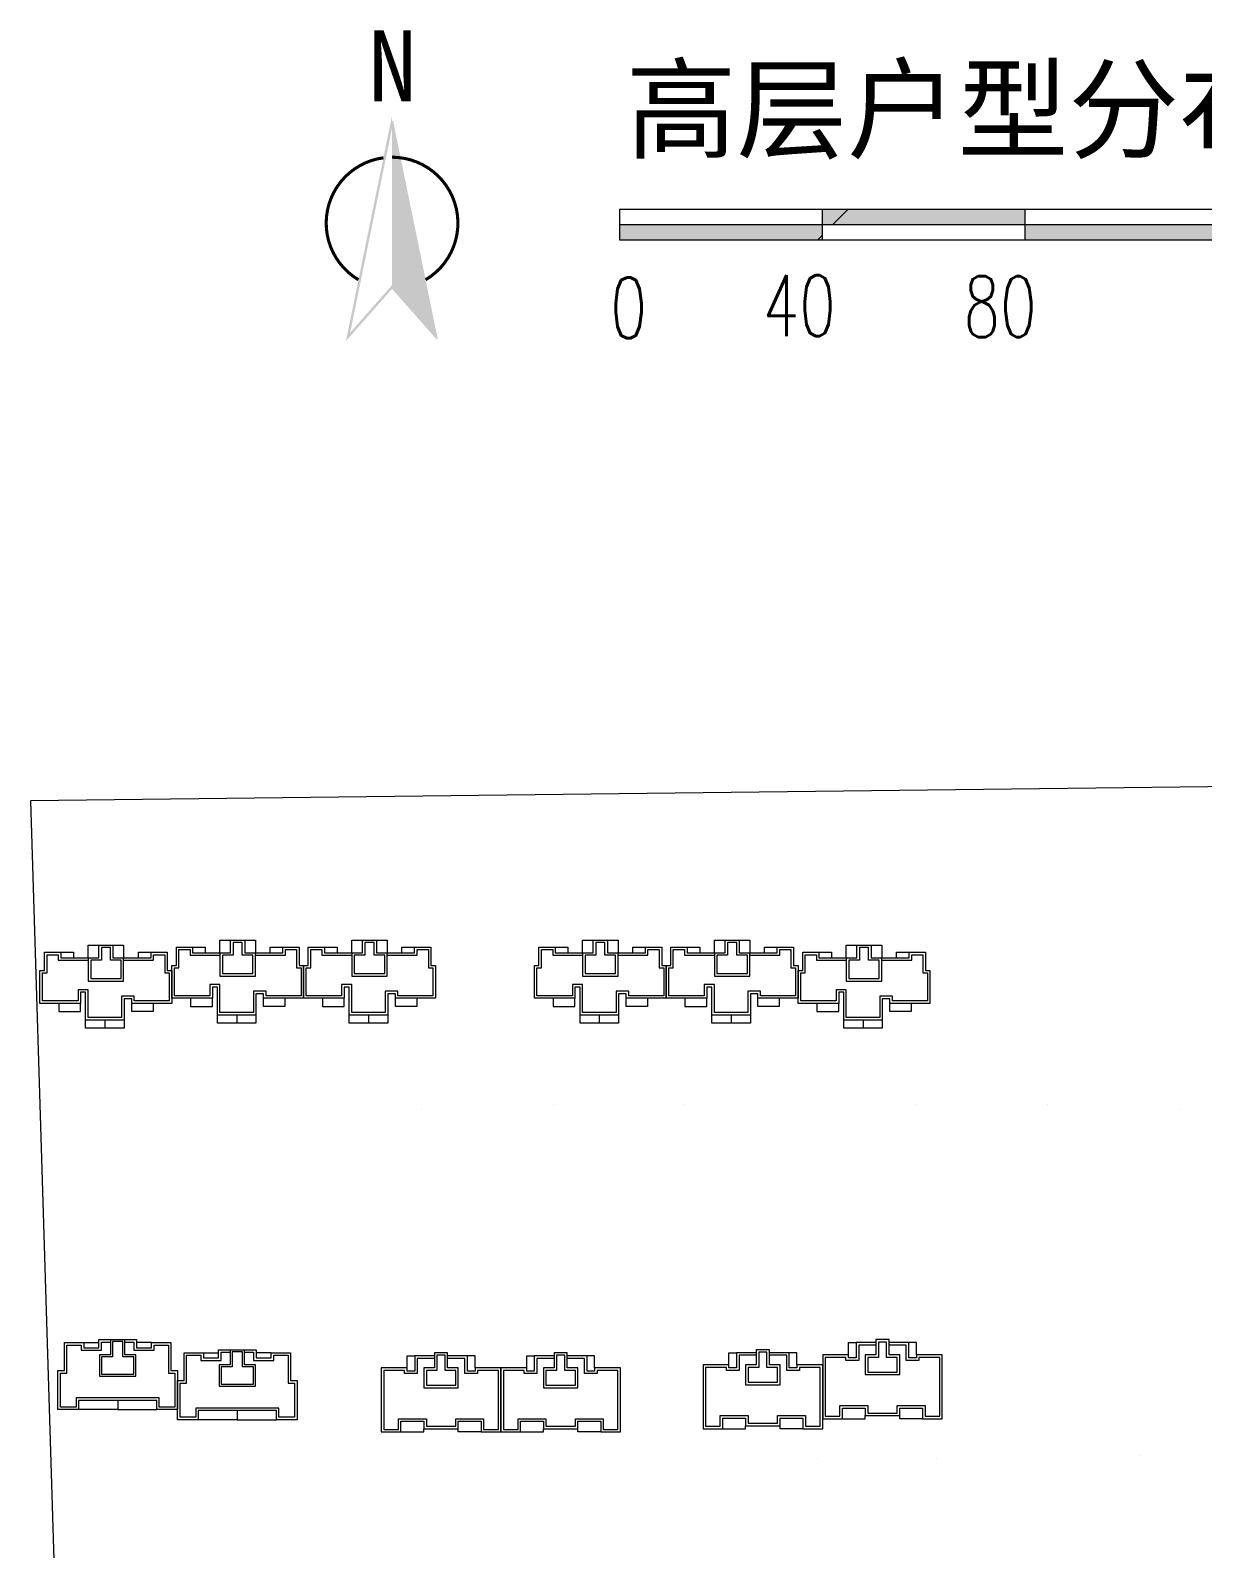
# Model space of a CAD drawing. Extents: x 208319 to 271319, y 1003 to 45500.
# Drawn here: x 211628 to 214403, y 11523 to 15116 of the extents above; entities that cross this region are included whole.
import ezdxf
from ezdxf.enums import TextEntityAlignment as Align

# ---------------------------------------------------------------- set-up
doc = ezdxf.new("R2010")
doc.units = 0
doc.header["$LTSCALE"] = 1000
doc.header["$MEASUREMENT"] = 0
for name, color, linetype, lineweight in [('140', 2, 'Continuous', 5), ('7-环境', 159, 'Continuous', 5), ('DingDianTu', 5, 'Continuous', 0), ('图框', 7, 'Continuous', 5)]:
    doc.layers.add(name, color=color, linetype=linetype, lineweight=lineweight)
doc.layers.add('PUB_TEXT', color=255, linetype='Continuous')
doc.styles.add('DIM_FONT', font='SIMPLEX.shx', dxfattribs={"width": 0.8})
doc.styles.add('GHHXMJ_DIM', font='SimSun.ttf')

# ---------------------------------------------------------------- blocks, each defined once
blk = doc.blocks.new('dafasfd')
at = {"layer": 'DingDianTu', "color": 7, "const_width": 100}
blk.add_lwpolyline([(36368038, 16363912), (36368954, 16361479), (36372042, 16362641), (36374261, 16356745), (36369114, 16354807), (36369537, 16353684), (36361113, 16350514), (36359352, 16355194), (36360288, 16355546), (36359830, 16356763), (36358894, 16356410), (36357556, 16359967)], close=True, dxfattribs=at)
for points in [[(36363546, 16362221), (36362876, 16363999), (36359039, 16362555), (36359708, 16360777)], [(36371734, 16355794), (36372686, 16353267), (36369878, 16352210), (36369350, 16353614)]]:
    blk.add_lwpolyline(points, dxfattribs=at)
at = {"layer": 'DingDianTu', "color": 7}
for points in [[(36369878, 16352210), (36361642, 16349110), (36361113, 16350514)], [(36368038, 16363912), (36371127, 16365074), (36372042, 16362641)]]:
    blk.add_lwpolyline(points, dxfattribs=at)
blk = doc.blocks.new('*E42')
at = {"layer": 'DingDianTu', "color": 7, "xscale": 0.001000002024510444, "yscale": 0.001000000163912773, "zscale": 0.001, "rotation": 339.3761177849276}
blk.add_blockref('dafasfd', (22613, -20413), dxfattribs=at)
blk = doc.blocks.new('*E41')
at = {"layer": 'DingDianTu', "color": 7, "xscale": 0.001000002024510444, "yscale": 0.001000000163912773, "zscale": 0.001, "rotation": 339.3761177849276}
blk.add_blockref('dafasfd', (22613, -20413), dxfattribs=at)
blk = doc.blocks.new('*E40')
at = {"layer": 'DingDianTu', "color": 7, "xscale": 0.001000002024510444, "yscale": 0.001000000163912773, "zscale": 0.001, "rotation": 339.3761177849276}
blk.add_blockref('dafasfd', (22613, -20413), dxfattribs=at)
blk = doc.blocks.new('*E39')
at = {"layer": 'DingDianTu', "color": 7, "xscale": 0.001000002024510444, "yscale": 0.001000000163912773, "zscale": 0.001, "rotation": 339.3761177849276}
blk.add_blockref('dafasfd', (22613, -20413), dxfattribs=at)
blk = doc.blocks.new('*E38')
at = {"layer": 'DingDianTu', "color": 7, "xscale": 0.001000002024510444, "yscale": 0.001000000163912773, "zscale": 0.001, "rotation": 339.3761177849276}
blk.add_blockref('dafasfd', (22613, -20413), dxfattribs=at)
blk = doc.blocks.new('*E37')
at = {"layer": 'DingDianTu', "color": 7, "xscale": 0.001000002024510444, "yscale": 0.001000000163912773, "zscale": 0.001, "rotation": 339.3761177849276}
blk.add_blockref('dafasfd', (22613, -20413), dxfattribs=at)
blk = doc.blocks.new('*E36')
at = {"layer": 'DingDianTu', "color": 7, "xscale": 0.001000002024510444, "yscale": 0.001000000163912773, "zscale": 0.001, "rotation": 339.3761177849276}
blk.add_blockref('dafasfd', (22613, -20413), dxfattribs=at)
blk = doc.blocks.new('*E35')
at = {"layer": 'DingDianTu', "color": 7, "xscale": 0.001000002024510444, "yscale": 0.001000000163912773, "zscale": 0.001, "rotation": 339.3761177849276}
blk.add_blockref('dafasfd', (22613, -20413), dxfattribs=at)
blk = doc.blocks.new('*E34')
at = {"layer": 'DingDianTu', "color": 7, "xscale": 0.001000002024510444, "yscale": 0.001000000163912773, "zscale": 0.001, "rotation": 339.3761177849276}
blk.add_blockref('dafasfd', (22613, -20413), dxfattribs=at)

msp = doc.modelspace()

# ---------------------------------------------------------------- hatches: boundary and pattern name
at = {"layer": '7-环境', "linetype": 'ByBlock'}
h = msp.add_hatch(dxfattribs=at)
h.set_pattern_fill('ANSI31', color=256, scale=1200, style=0)
h.set_pattern_definition([(45, (-32590.6, 99909), (-1347.038, 1347.038), [])])
h.paths.add_polyline_path([(213022.5, 14656.4), (213022.5, 14620.4), (213502.5, 14620.4), (213502.5, 14656.4)])
h.paths.add_polyline_path([(213982.5, 14656.4), (213982.5, 14692.4), (213502.5, 14692.4), (213502.5, 14656.4)])
h.paths.add_polyline_path([(213982.5, 14656.4), (213982.5, 14620.4), (215422.5, 14620.4), (215422.5, 14656.4)])
at = {"layer": '图框'}
for points in [[(212484.5, 14884.8), (212484.5, 14914), (212375.2, 14380.3), (212484.5, 14504.1), (212484.5, 14513), (212385.4, 14400.6)], [(212487.1, 14901.2, 0.00244), (212484.5, 14901.2), (212484.5, 14503.9), (212590, 14384.6, 0.002695), (212592.6, 14385.7)]]:
    msp.add_hatch(color=256, dxfattribs=at).paths.add_polyline_path(points)
h = msp.add_hatch(color=256, dxfattribs=at)
h.paths.add_polyline_path([(213502.5, 14620.4), (213502.5, 14656.4), (213022.5, 14656.4), (213022.5, 14620.4)])
h.paths.add_polyline_path([(213982.5, 14656.4), (213982.5, 14692.4), (213502.5, 14692.4), (213502.5, 14656.4)])
h.paths.add_polyline_path([(215422.5, 14620.4), (215422.5, 14656.4), (213982.5, 14656.4), (213982.5, 14620.4)])

# ---------------------------------------------------------------- linework, layer by layer
at = {"layer": '140', "color": 7}
for p, q in [((216181.5, 13347.3), (211628.4, 13292.4)), ((211628.4, 13292.4), (211794.2, 7925.7)), ((211765.2, 12921.2), (211765.2, 12951.2)), ((211765.2, 12951.2), (211790.4, 12951.2)), ((211790.4, 12921.2), (211790.4, 12951.2)), ((211790.4, 12951.2), (211824, 12951.2)), ((211818, 12945.2), (211796.4, 12945.2)), ((211796.4, 12945.2), (211796.4, 12915.2)), ((211818, 12915.2), (211818, 12945.2)), ((211824, 12951.2), (211824, 12921.2)), ((211824, 12951.2), (211849.2, 12951.2)), ((211849.2, 12951.2), (211849.2, 12921.2)), ((211974, 12946.4), (212012.4, 12946.4)), ((211974, 12903.2), (211974, 12946.4)), ((211980, 12897.2), (211980, 12940.4)), ((211980, 12940.4), (212006.4, 12940.4)), ((212006.4, 12940.4), (212006.4, 12927.2)), ((212012.4, 12946.4), (212012.4, 12933.2)), ((212012.4, 12946.4), (212042.4, 12946.4)), ((212042.4, 12946.4), (212042.4, 12933.2)), ((212077.2, 12933.2), (212077.2, 12963.2)), ((212077.2, 12963.2), (212102.4, 12963.2)), ((212102.4, 12933.2), (212102.4, 12963.2)), ((212102.4, 12963.2), (212136, 12963.2)), ((212130, 12957.2), (212108.4, 12957.2)), ((212108.4, 12957.2), (212108.4, 12927.2)), ((212130, 12927.2), (212130, 12957.2)), ((212136, 12963.2), (212136, 12933.2)), ((212136, 12963.2), (212161.2, 12963.2)), ((212161.2, 12963.2), (212161.2, 12933.2)), ((212196, 12933.2), (212196, 12946.4)), ((212196, 12946.4), (212226, 12946.4)), ((212226, 12933.2), (212226, 12946.4)), ((212226, 12946.4), (212264.4, 12946.4)), ((212232, 12927.2), (212232, 12940.4)), ((212232, 12940.4), (212258.4, 12940.4)), ((212258.4, 12940.4), (212258.4, 12897.2)), ((212264.4, 12946.4), (212264.4, 12903.2)), ((212286, 12946.4), (212324.4, 12946.4)), ((212286, 12903.2), (212286, 12946.4)), ((212292, 12897.2), (212292, 12940.4)), ((212292, 12940.4), (212318.4, 12940.4)), ((212318.4, 12940.4), (212318.4, 12927.2)), ((212324.4, 12946.4), (212324.4, 12933.2)), ((212324.4, 12946.4), (212354.4, 12946.4)), ((212354.4, 12946.4), (212354.4, 12933.2)), ((212389.2, 12933.2), (212389.2, 12963.2)), ((212389.2, 12963.2), (212414.4, 12963.2)), ((212414.4, 12933.2), (212414.4, 12963.2)), ((212414.4, 12963.2), (212448, 12963.2)), ((212442, 12957.2), (212420.4, 12957.2)), ((212420.4, 12957.2), (212420.4, 12927.2)), ((212442, 12927.2), (212442, 12957.2)), ((212448, 12963.2), (212448, 12933.2)), ((212448, 12963.2), (212473.2, 12963.2)), ((212473.2, 12963.2), (212473.2, 12933.2)), ((212508, 12933.2), (212508, 12946.4)), ((212508, 12946.4), (212538, 12946.4)), ((212538, 12933.2), (212538, 12946.4)), ((212538, 12946.4), (212576.4, 12946.4)), ((212544, 12927.2), (212544, 12940.4)), ((212544, 12940.4), (212570.4, 12940.4)), ((212570.4, 12940.4), (212570.4, 12897.2)), ((212576.4, 12946.4), (212576.4, 12903.2)), ((212832.3, 12946.4), (212870.7, 12946.4)), ((212832.3, 12903.2), (212832.3, 12946.4)), ((212838.3, 12897.2), (212838.3, 12940.4)), ((212838.3, 12940.4), (212864.7, 12940.4)), ((212864.7, 12940.4), (212864.7, 12927.2)), ((212870.7, 12946.4), (212870.7, 12933.2)), ((212870.7, 12946.4), (212900.7, 12946.4)), ((212900.7, 12946.4), (212900.7, 12933.2)), ((212935.5, 12933.2), (212935.5, 12963.2)), ((212935.5, 12963.2), (212960.7, 12963.2)), ((212960.7, 12933.2), (212960.7, 12963.2)), ((212960.7, 12963.2), (212994.3, 12963.2)), ((212988.3, 12957.2), (212966.7, 12957.2)), ((212966.7, 12957.2), (212966.7, 12927.2)), ((212988.3, 12927.2), (212988.3, 12957.2)), ((212994.3, 12963.2), (212994.3, 12933.2)), ((212994.3, 12963.2), (213019.5, 12963.2)), ((213019.5, 12963.2), (213019.5, 12933.2)), ((213054.3, 12933.2), (213054.3, 12946.4)), ((213054.3, 12946.4), (213084.3, 12946.4)), ((213084.3, 12933.2), (213084.3, 12946.4)), ((213084.3, 12946.4), (213122.7, 12946.4)), ((213090.3, 12927.2), (213090.3, 12940.4)), ((213090.3, 12940.4), (213116.7, 12940.4)), ((213116.7, 12940.4), (213116.7, 12897.2)), ((213122.7, 12946.4), (213122.7, 12903.2)), ((213144.3, 12946.4), (213182.7, 12946.4)), ((213144.3, 12903.2), (213144.3, 12946.4)), ((213150.3, 12897.2), (213150.3, 12940.4)), ((213150.3, 12940.4), (213176.7, 12940.4)), ((213176.7, 12940.4), (213176.7, 12927.2)), ((213182.7, 12946.4), (213182.7, 12933.2)), ((213182.7, 12946.4), (213212.7, 12946.4)), ((213212.7, 12946.4), (213212.7, 12933.2)), ((213247.5, 12933.2), (213247.5, 12963.2)), ((213247.5, 12963.2), (213272.7, 12963.2)), ((213272.7, 12933.2), (213272.7, 12963.2)), ((213272.7, 12963.2), (213306.3, 12963.2)), ((213300.3, 12957.2), (213278.7, 12957.2)), ((213278.7, 12957.2), (213278.7, 12927.2)), ((213300.3, 12927.2), (213300.3, 12957.2)), ((213306.3, 12963.2), (213306.3, 12933.2)), ((213306.3, 12963.2), (213331.5, 12963.2)), ((213331.5, 12963.2), (213331.5, 12933.2)), ((213366.3, 12933.2), (213366.3, 12946.4)), ((213366.3, 12946.4), (213396.3, 12946.4)), ((213396.3, 12933.2), (213396.3, 12946.4)), ((213396.3, 12946.4), (213434.7, 12946.4)), ((213402.3, 12927.2), (213402.3, 12940.4)), ((213402.3, 12940.4), (213428.7, 12940.4)), ((213428.7, 12940.4), (213428.7, 12897.2)), ((213434.7, 12946.4), (213434.7, 12903.2)), ((213559.8, 12921.2), (213559.8, 12951.2)), ((213559.8, 12951.2), (213585, 12951.2)), ((213585, 12921.2), (213585, 12951.2)), ((213585, 12951.2), (213618.6, 12951.2)), ((213612.6, 12945.2), (213591, 12945.2)), ((213591, 12945.2), (213591, 12915.2)), ((213612.6, 12915.2), (213612.6, 12945.2)), ((213618.6, 12951.2), (213618.6, 12921.2)), ((213618.6, 12951.2), (213643.8, 12951.2)), ((213643.8, 12951.2), (213643.8, 12921.2)), ((211662, 12934.4), (211700.4, 12934.4)), ((211662, 12891.2), (211662, 12934.4)), ((211668, 12885.2), (211668, 12928.4)), ((211668, 12928.4), (211694.4, 12928.4)), ((211694.4, 12928.4), (211694.4, 12915.2)), ((211694.4, 12915.2), (211765.2, 12915.2)), ((211700.4, 12934.4), (211700.4, 12921.2)), ((211700.4, 12934.4), (211730.4, 12934.4)), ((211700.4, 12921.2), (211790.4, 12921.2)), ((211730.4, 12934.4), (211730.4, 12921.2)), ((211765.2, 12921.2), (211765.2, 12866)), ((211771.2, 12915.2), (211771.2, 12872)), ((211796.4, 12915.2), (211771.2, 12915.2)), ((211843.2, 12915.2), (211818, 12915.2)), ((211824, 12921.2), (211914, 12921.2)), ((211843.2, 12872), (211843.2, 12915.2)), ((211849.2, 12866), (211849.2, 12921.2)), ((211849.2, 12915.2), (211920, 12915.2)), ((211884, 12921.2), (211884, 12934.4)), ((211884, 12934.4), (211914, 12934.4)), ((211914, 12921.2), (211914, 12934.4)), ((211914, 12934.4), (211952.4, 12934.4)), ((211920, 12915.2), (211920, 12928.4)), ((211920, 12928.4), (211946.4, 12928.4)), ((211946.4, 12928.4), (211946.4, 12885.2)), ((211952.4, 12934.4), (211952.4, 12891.2)), ((211963.2, 12825.2), (211963.2, 12903.2)), ((211963.2, 12903.2), (211974, 12903.2)), ((212006.4, 12927.2), (212077.2, 12927.2)), ((212012.4, 12933.2), (212102.4, 12933.2)), ((212077.2, 12933.2), (212077.2, 12878)), ((212083.2, 12927.2), (212083.2, 12884)), ((212108.4, 12927.2), (212083.2, 12927.2)), ((212155.2, 12927.2), (212130, 12927.2)), ((212136, 12933.2), (212226, 12933.2)), ((212155.2, 12884), (212155.2, 12927.2)), ((212161.2, 12878), (212161.2, 12933.2)), ((212161.2, 12927.2), (212232, 12927.2)), ((212264.4, 12903.2), (212275.2, 12903.2)), ((212275.2, 12825.2), (212275.2, 12903.2)), ((212275.2, 12903.2), (212286, 12903.2)), ((212275.2, 12903.2), (212275.2, 12825.2)), ((212318.4, 12927.2), (212389.2, 12927.2)), ((212324.4, 12933.2), (212414.4, 12933.2)), ((212389.2, 12933.2), (212389.2, 12878)), ((212395.2, 12927.2), (212395.2, 12884)), ((212420.4, 12927.2), (212395.2, 12927.2)), ((212467.2, 12927.2), (212442, 12927.2)), ((212448, 12933.2), (212538, 12933.2)), ((212467.2, 12884), (212467.2, 12927.2)), ((212473.2, 12878), (212473.2, 12933.2)), ((212473.2, 12927.2), (212544, 12927.2)), ((212576.4, 12903.2), (212587.2, 12903.2)), ((212587.2, 12903.2), (212587.2, 12825.2)), ((212821.5, 12825.2), (212821.5, 12903.2)), ((212821.5, 12903.2), (212832.3, 12903.2)), ((212864.7, 12927.2), (212935.5, 12927.2)), ((212870.7, 12933.2), (212960.7, 12933.2)), ((212935.5, 12933.2), (212935.5, 12878)), ((212941.5, 12927.2), (212941.5, 12884)), ((212966.7, 12927.2), (212941.5, 12927.2)), ((213013.5, 12927.2), (212988.3, 12927.2)), ((212994.3, 12933.2), (213084.3, 12933.2)), ((213013.5, 12884), (213013.5, 12927.2)), ((213019.5, 12878), (213019.5, 12933.2)), ((213019.5, 12927.2), (213090.3, 12927.2)), ((213122.7, 12903.2), (213133.5, 12903.2)), ((213133.5, 12825.2), (213133.5, 12903.2)), ((213133.5, 12903.2), (213144.3, 12903.2)), ((213133.5, 12903.2), (213133.5, 12825.2)), ((213176.7, 12927.2), (213247.5, 12927.2)), ((213182.7, 12933.2), (213272.7, 12933.2)), ((213247.5, 12933.2), (213247.5, 12878)), ((213253.5, 12927.2), (213253.5, 12884)), ((213278.7, 12927.2), (213253.5, 12927.2)), ((213325.5, 12927.2), (213300.3, 12927.2)), ((213306.3, 12933.2), (213396.3, 12933.2)), ((213325.5, 12884), (213325.5, 12927.2)), ((213331.5, 12878), (213331.5, 12933.2)), ((213331.5, 12927.2), (213402.3, 12927.2)), ((213434.7, 12903.2), (213445.5, 12903.2)), ((213445.5, 12903.2), (213445.5, 12825.2)), ((213456.6, 12934.4), (213495, 12934.4)), ((213456.6, 12891.2), (213456.6, 12934.4)), ((213462.6, 12885.2), (213462.6, 12928.4)), ((213462.6, 12928.4), (213489, 12928.4)), ((213489, 12928.4), (213489, 12915.2)), ((213489, 12915.2), (213559.8, 12915.2)), ((213495, 12934.4), (213495, 12921.2)), ((213495, 12934.4), (213525, 12934.4)), ((213495, 12921.2), (213585, 12921.2)), ((213525, 12934.4), (213525, 12921.2)), ((213559.8, 12921.2), (213559.8, 12866)), ((213565.8, 12915.2), (213565.8, 12872)), ((213591, 12915.2), (213565.8, 12915.2)), ((213637.8, 12915.2), (213612.6, 12915.2)), ((213618.6, 12921.2), (213708.6, 12921.2)), ((213637.8, 12872), (213637.8, 12915.2)), ((213643.8, 12866), (213643.8, 12921.2)), ((213643.8, 12915.2), (213714.6, 12915.2)), ((213678.6, 12921.2), (213678.6, 12934.4)), ((213678.6, 12934.4), (213708.6, 12934.4)), ((213708.6, 12921.2), (213708.6, 12934.4)), ((213708.6, 12934.4), (213747, 12934.4)), ((213714.6, 12915.2), (213714.6, 12928.4)), ((213714.6, 12928.4), (213741, 12928.4)), ((213741, 12928.4), (213741, 12885.2)), ((213747, 12934.4), (213747, 12891.2)), ((211651.2, 12813.2), (211651.2, 12891.2)), ((211651.2, 12891.2), (211662, 12891.2)), ((211657.2, 12819.2), (211657.2, 12885.2)), ((211657.2, 12885.2), (211668, 12885.2)), ((211765.2, 12866), (211849.2, 12866)), ((211771.2, 12872), (211843.2, 12872)), ((211946.4, 12885.2), (211957.2, 12885.2)), ((211952.4, 12891.2), (211963.2, 12891.2)), ((211957.2, 12885.2), (211957.2, 12819.2)), ((211963.2, 12891.2), (211963.2, 12813.2)), ((211969.2, 12831.2), (211969.2, 12897.2)), ((211969.2, 12897.2), (211980, 12897.2)), ((212077.2, 12878), (212161.2, 12878)), ((212083.2, 12884), (212155.2, 12884)), ((212258.4, 12897.2), (212269.2, 12897.2)), ((212269.2, 12897.2), (212269.2, 12831.2)), ((212281.2, 12831.2), (212281.2, 12897.2)), ((212281.2, 12897.2), (212292, 12897.2)), ((212389.2, 12878), (212473.2, 12878)), ((212395.2, 12884), (212467.2, 12884)), ((212570.4, 12897.2), (212581.2, 12897.2)), ((212581.2, 12897.2), (212581.2, 12831.2)), ((212827.5, 12831.2), (212827.5, 12897.2)), ((212827.5, 12897.2), (212838.3, 12897.2)), ((212935.5, 12878), (213019.5, 12878)), ((212941.5, 12884), (213013.5, 12884)), ((213116.7, 12897.2), (213127.5, 12897.2)), ((213127.5, 12897.2), (213127.5, 12831.2)), ((213139.5, 12831.2), (213139.5, 12897.2)), ((213139.5, 12897.2), (213150.3, 12897.2)), ((213247.5, 12878), (213331.5, 12878)), ((213253.5, 12884), (213325.5, 12884)), ((213428.7, 12897.2), (213439.5, 12897.2)), ((213439.5, 12897.2), (213439.5, 12831.2)), ((213445.8, 12813.2), (213445.8, 12891.2)), ((213445.8, 12891.2), (213456.6, 12891.2)), ((213451.8, 12819.2), (213451.8, 12885.2)), ((213451.8, 12885.2), (213462.6, 12885.2)), ((213559.8, 12866), (213643.8, 12866)), ((213565.8, 12872), (213637.8, 12872)), ((213741, 12885.2), (213751.8, 12885.2)), ((213747, 12891.2), (213757.8, 12891.2)), ((213751.8, 12885.2), (213751.8, 12819.2)), ((213757.8, 12891.2), (213757.8, 12813.2)), ((211765.2, 12845.6), (211741.2, 12845.6)), ((211741.2, 12845.6), (211741.2, 12819.2)), ((211759.2, 12839.6), (211747.2, 12839.6)), ((211747.2, 12839.6), (211747.2, 12813.2)), ((211759.2, 12773.6), (211759.2, 12839.6)), ((211765.2, 12779.6), (211765.2, 12845.6)), ((211874.4, 12830), (211844.4, 12830)), ((211844.4, 12830), (211844.4, 12779.6)), ((211874.4, 12819.2), (211874.4, 12830)), ((212053.2, 12831.2), (211969.2, 12831.2)), ((212077.2, 12857.6), (212053.2, 12857.6)), ((212053.2, 12857.6), (212053.2, 12831.2)), ((212071.2, 12851.6), (212059.2, 12851.6)), ((212059.2, 12851.6), (212059.2, 12825.2)), ((212071.2, 12785.6), (212071.2, 12851.6)), ((212077.2, 12791.6), (212077.2, 12857.6)), ((212186.4, 12842), (212156.4, 12842)), ((212156.4, 12842), (212156.4, 12791.6)), ((212180.4, 12836), (212162.4, 12836)), ((212162.4, 12836), (212162.4, 12785.6)), ((212180.4, 12825.2), (212180.4, 12836)), ((212186.4, 12831.2), (212186.4, 12842)), ((212269.2, 12831.2), (212186.4, 12831.2)), ((212365.2, 12831.2), (212281.2, 12831.2)), ((212389.2, 12857.6), (212365.2, 12857.6)), ((212365.2, 12857.6), (212365.2, 12831.2)), ((212383.2, 12851.6), (212371.2, 12851.6)), ((212371.2, 12851.6), (212371.2, 12825.2)), ((212383.2, 12785.6), (212383.2, 12851.6)), ((212389.2, 12791.6), (212389.2, 12857.6)), ((212498.4, 12842), (212468.4, 12842)), ((212468.4, 12842), (212468.4, 12791.6)), ((212492.4, 12836), (212474.4, 12836)), ((212474.4, 12836), (212474.4, 12785.6)), ((212492.4, 12825.2), (212492.4, 12836)), ((212498.4, 12831.2), (212498.4, 12842)), ((212581.2, 12831.2), (212498.4, 12831.2)), ((212911.5, 12831.2), (212827.5, 12831.2)), ((212935.5, 12857.6), (212911.5, 12857.6)), ((212911.5, 12857.6), (212911.5, 12831.2)), ((212929.5, 12851.6), (212917.5, 12851.6)), ((212917.5, 12851.6), (212917.5, 12825.2)), ((212929.5, 12785.6), (212929.5, 12851.6)), ((212935.5, 12791.6), (212935.5, 12857.6)), ((213044.7, 12842), (213014.7, 12842)), ((213014.7, 12842), (213014.7, 12791.6)), ((213038.7, 12836), (213020.7, 12836)), ((213020.7, 12836), (213020.7, 12785.6)), ((213038.7, 12825.2), (213038.7, 12836)), ((213044.7, 12831.2), (213044.7, 12842)), ((213127.5, 12831.2), (213044.7, 12831.2)), ((213223.5, 12831.2), (213139.5, 12831.2)), ((213247.5, 12857.6), (213223.5, 12857.6)), ((213223.5, 12857.6), (213223.5, 12831.2)), ((213241.5, 12851.6), (213229.5, 12851.6)), ((213229.5, 12851.6), (213229.5, 12825.2)), ((213241.5, 12785.6), (213241.5, 12851.6)), ((213247.5, 12791.6), (213247.5, 12857.6)), ((213356.7, 12842), (213326.7, 12842)), ((213326.7, 12842), (213326.7, 12791.6)), ((213350.7, 12836), (213332.7, 12836)), ((213332.7, 12836), (213332.7, 12785.6)), ((213350.7, 12825.2), (213350.7, 12836)), ((213356.7, 12831.2), (213356.7, 12842)), ((213439.5, 12831.2), (213356.7, 12831.2)), ((213559.8, 12845.6), (213535.8, 12845.6)), ((213535.8, 12845.6), (213535.8, 12819.2)), ((213553.8, 12839.6), (213541.8, 12839.6)), ((213541.8, 12839.6), (213541.8, 12813.2)), ((213553.8, 12773.6), (213553.8, 12839.6)), ((213559.8, 12779.6), (213559.8, 12845.6)), ((213669, 12830), (213639, 12830)), ((213639, 12830), (213639, 12779.6)), ((213669, 12819.2), (213669, 12830)), ((211747.2, 12813.2), (211651.2, 12813.2)), ((211741.2, 12819.2), (211657.2, 12819.2)), ((211695.6, 12813.2), (211695.6, 12794)), ((211695.6, 12794), (211747.2, 12794)), ((211747.2, 12794), (211747.2, 12813.2)), ((211868.4, 12824), (211850.4, 12824)), ((211850.4, 12824), (211850.4, 12773.6)), ((211868.4, 12813.2), (211868.4, 12824)), ((211963.2, 12813.2), (211868.4, 12813.2)), ((211868.4, 12794), (211868.4, 12813.2)), ((211918.8, 12794), (211868.4, 12794)), ((211957.2, 12819.2), (211874.4, 12819.2)), ((211918.8, 12813.2), (211918.8, 12794)), ((212059.2, 12825.2), (211963.2, 12825.2)), ((212007.6, 12825.2), (212007.6, 12806)), ((212007.6, 12806), (212059.2, 12806)), ((212059.2, 12806), (212059.2, 12825.2)), ((212156.4, 12791.6), (212077.2, 12791.6)), ((212275.2, 12825.2), (212180.4, 12825.2)), ((212180.4, 12806), (212180.4, 12825.2)), ((212230.8, 12806), (212180.4, 12806)), ((212230.8, 12825.2), (212230.8, 12806)), ((212371.2, 12825.2), (212275.2, 12825.2)), ((212319.6, 12825.2), (212319.6, 12806)), ((212319.6, 12806), (212371.2, 12806)), ((212371.2, 12806), (212371.2, 12825.2)), ((212468.4, 12791.6), (212389.2, 12791.6)), ((212587.2, 12825.2), (212492.4, 12825.2)), ((212492.4, 12806), (212492.4, 12825.2)), ((212542.8, 12806), (212492.4, 12806)), ((212542.8, 12825.2), (212542.8, 12806)), ((212917.5, 12825.2), (212821.5, 12825.2)), ((212865.9, 12825.2), (212865.9, 12806)), ((212865.9, 12806), (212917.5, 12806)), ((212917.5, 12806), (212917.5, 12825.2)), ((213014.7, 12791.6), (212935.5, 12791.6)), ((213133.5, 12825.2), (213038.7, 12825.2)), ((213038.7, 12806), (213038.7, 12825.2)), ((213089.1, 12806), (213038.7, 12806)), ((213089.1, 12825.2), (213089.1, 12806)), ((213229.5, 12825.2), (213133.5, 12825.2)), ((213177.9, 12825.2), (213177.9, 12806)), ((213177.9, 12806), (213229.5, 12806)), ((213229.5, 12806), (213229.5, 12825.2)), ((213326.7, 12791.6), (213247.5, 12791.6)), ((213445.5, 12825.2), (213350.7, 12825.2)), ((213350.7, 12806), (213350.7, 12825.2)), ((213401.1, 12806), (213350.7, 12806)), ((213401.1, 12825.2), (213401.1, 12806)), ((213541.8, 12813.2), (213445.8, 12813.2)), ((213535.8, 12819.2), (213451.8, 12819.2)), ((213490.2, 12813.2), (213490.2, 12794)), ((213490.2, 12794), (213541.8, 12794)), ((213541.8, 12794), (213541.8, 12813.2)), ((213663, 12824), (213645, 12824)), ((213645, 12824), (213645, 12773.6)), ((213663, 12813.2), (213663, 12824)), ((213757.8, 12813.2), (213663, 12813.2)), ((213663, 12794), (213663, 12813.2)), ((213713.4, 12794), (213663, 12794)), ((213751.8, 12819.2), (213669, 12819.2)), ((213713.4, 12813.2), (213713.4, 12794)), ((211850.4, 12773.6), (211759.2, 12773.6)), ((211759.2, 12754.4), (211759.2, 12773.6)), ((211844.4, 12779.6), (211765.2, 12779.6)), ((211804.8, 12773.6), (211804.8, 12754.4)), ((211850.4, 12773.6), (211850.4, 12754.4)), ((212162.4, 12785.6), (212071.2, 12785.6)), ((212071.2, 12766.4), (212071.2, 12785.6)), ((212162.4, 12766.4), (212071.2, 12766.4)), ((212116.8, 12785.6), (212116.8, 12766.4)), ((212162.4, 12785.6), (212162.4, 12766.4)), ((212474.4, 12785.6), (212383.2, 12785.6)), ((212383.2, 12766.4), (212383.2, 12785.6)), ((212474.4, 12766.4), (212383.2, 12766.4)), ((212428.8, 12785.6), (212428.8, 12766.4)), ((212474.4, 12785.6), (212474.4, 12766.4)), ((213020.7, 12785.6), (212929.5, 12785.6)), ((212929.5, 12766.4), (212929.5, 12785.6)), ((213020.7, 12766.4), (212929.5, 12766.4)), ((212975.1, 12785.6), (212975.1, 12766.4)), ((213020.7, 12785.6), (213020.7, 12766.4)), ((213332.7, 12785.6), (213241.5, 12785.6)), ((213241.5, 12766.4), (213241.5, 12785.6)), ((213332.7, 12766.4), (213241.5, 12766.4)), ((213287.1, 12785.6), (213287.1, 12766.4)), ((213332.7, 12785.6), (213332.7, 12766.4)), ((213645, 12773.6), (213553.8, 12773.6)), ((213553.8, 12754.4), (213553.8, 12773.6)), ((213639, 12779.6), (213559.8, 12779.6)), ((213599.4, 12773.6), (213599.4, 12754.4)), ((213645, 12773.6), (213645, 12754.4)), ((211850.4, 12754.4), (211759.2, 12754.4)), ((213645, 12754.4), (213553.8, 12754.4)), ((211709.1, 11944.4), (211709.1, 12010.4)), ((211709.1, 12010.4), (211754.7, 12010.4)), ((211715.1, 11938.4), (211715.1, 12004.4)), ((211715.1, 12004.4), (211748.7, 12004.4)), ((211748.7, 12004.4), (211748.7, 11992.4)), ((211752.3, 12010.4), (211754.7, 12010.4)), ((211754.7, 12010.4), (211754.7, 11998.4)), ((211754.7, 12010.4), (211790.7, 12010.4)), ((211790.7, 11998.4), (211790.7, 12017.6)), ((211790.7, 12017.6), (211879.5, 12017.6)), ((211796.7, 11992.4), (211796.7, 12011.6)), ((211796.7, 12011.6), (211818.3, 12011.6)), ((211818.3, 12017.6), (211818.3, 11981.6)), ((211823.1, 12012.8), (211823.1, 11976.8)), ((211847.1, 12012.8), (211823.1, 12012.8)), ((211847.1, 11976.8), (211847.1, 12012.8)), ((211851.9, 11981.6), (211851.9, 12017.6)), ((211851.9, 12011.6), (211873.5, 12011.6)), ((211873.5, 12011.6), (211873.5, 11992.4)), ((211879.5, 12017.6), (211879.5, 11998.4)), ((211915.5, 12010.4), (211879.5, 12010.4)), ((211915.5, 11998.4), (211915.5, 12010.4)), ((211915.5, 12010.4), (211961.1, 12010.4)), ((211921.5, 11992.4), (211921.5, 12004.4)), ((211921.5, 12004.4), (211955.1, 12004.4)), ((211955.1, 12004.4), (211955.1, 11938.4)), ((211961.1, 12010.4), (211961.1, 11944.4)), ((213565, 11981.6), (213565, 12010.4)), ((213565, 12010.4), (213583, 12010.4)), ((213629.8, 12010.4), (213583, 12010.4)), ((213583, 12010.4), (213583, 11974.4)), ((213629.8, 12004.4), (213589, 12004.4)), ((213589, 12004.4), (213589, 11968.4)), ((213661, 12017.6), (213629.8, 12017.6)), ((213629.8, 12017.6), (213629.8, 12010.4)), ((213629.8, 12010.4), (213629.8, 11981.6)), ((213655, 12011.6), (213635.8, 12011.6)), ((213635.8, 12011.6), (213635.8, 12010.4)), ((213635.8, 12010.4), (213635.8, 11975.6)), ((213655, 11975.6), (213655, 12011.6)), ((213661, 12010.4), (213661, 12017.6)), ((213661, 11981.6), (213661, 12017.6)), ((213707.8, 12010.4), (213661, 12010.4)), ((213701.8, 12004.4), (213661, 12004.4)), ((213701.8, 11968.4), (213701.8, 12004.4)), ((213707.8, 11974.4), (213707.8, 12010.4)), ((213725.8, 12010.4), (213707.8, 12010.4)), ((213725.8, 11981.6), (213725.8, 12010.4)), ((211748.7, 11992.4), (211796.7, 11992.4)), ((211754.7, 11998.4), (211790.7, 11998.4)), ((211818.3, 11981.6), (211791.9, 11981.6)), ((211791.9, 11981.6), (211791.9, 11931.2)), ((211823.1, 11976.8), (211796.7, 11976.8)), ((211796.7, 11976.8), (211796.7, 11936)), ((211873.5, 11976.8), (211847.1, 11976.8)), ((211878.3, 11981.6), (211851.9, 11981.6)), ((211873.5, 11992.4), (211921.5, 11992.4)), ((211873.5, 11936), (211873.5, 11976.8)), ((211878.3, 11931.2), (211878.3, 11981.6)), ((211879.5, 11998.4), (211915.5, 11998.4)), ((211992.3, 11920.4), (211992.3, 11986.4)), ((211992.3, 11986.4), (212037.9, 11986.4)), ((211998.3, 11914.4), (211998.3, 11980.4)), ((211998.3, 11980.4), (212031.9, 11980.4)), ((212031.9, 11980.4), (212031.9, 11968.4)), ((212031.9, 11968.4), (212079.9, 11968.4)), ((212035.5, 11986.4), (212037.9, 11986.4)), ((212037.9, 11986.4), (212037.9, 11974.4)), ((212037.9, 11986.4), (212073.9, 11986.4)), ((212037.9, 11974.4), (212073.9, 11974.4)), ((212073.9, 11974.4), (212073.9, 11993.6)), ((212073.9, 11993.6), (212162.7, 11993.6)), ((212079.9, 11968.4), (212079.9, 11987.6)), ((212079.9, 11987.6), (212101.5, 11987.6)), ((212101.5, 11993.6), (212101.5, 11957.6)), ((212106.3, 11988.8), (212106.3, 11952.8)), ((212130.3, 11988.8), (212106.3, 11988.8)), ((212130.3, 11952.8), (212130.3, 11988.8)), ((212135.1, 11957.6), (212135.1, 11993.6)), ((212135.1, 11987.6), (212156.7, 11987.6)), ((212156.7, 11987.6), (212156.7, 11968.4)), ((212156.7, 11968.4), (212204.7, 11968.4)), ((212162.7, 11993.6), (212162.7, 11974.4)), ((212198.7, 11986.4), (212162.7, 11986.4)), ((212162.7, 11974.4), (212198.7, 11974.4)), ((212198.7, 11974.4), (212198.7, 11986.4)), ((212198.7, 11986.4), (212244.3, 11986.4)), ((212204.7, 11968.4), (212204.7, 11980.4)), ((212204.7, 11980.4), (212238.3, 11980.4)), ((212238.3, 11980.4), (212238.3, 11914.4)), ((212244.3, 11986.4), (212244.3, 11920.4)), ((212520.1, 11950.4), (212520.1, 11979.2)), ((212520.1, 11979.2), (212538.1, 11979.2)), ((212584.9, 11979.2), (212538.1, 11979.2)), ((212538.1, 11979.2), (212538.1, 11943.2)), ((212584.9, 11973.2), (212544.1, 11973.2)), ((212544.1, 11973.2), (212544.1, 11937.2)), ((212616.1, 11986.4), (212584.9, 11986.4)), ((212584.9, 11986.4), (212584.9, 11979.2)), ((212584.9, 11979.2), (212584.9, 11950.4)), ((212610.1, 11980.4), (212590.9, 11980.4)), ((212590.9, 11980.4), (212590.9, 11979.2)), ((212590.9, 11979.2), (212590.9, 11944.4)), ((212610.1, 11944.4), (212610.1, 11980.4)), ((212616.1, 11979.2), (212616.1, 11986.4)), ((212616.1, 11950.4), (212616.1, 11986.4)), ((212662.9, 11979.2), (212616.1, 11979.2)), ((212656.9, 11973.2), (212616.1, 11973.2)), ((212656.9, 11937.2), (212656.9, 11973.2)), ((212662.9, 11943.2), (212662.9, 11979.2)), ((212680.9, 11979.2), (212662.9, 11979.2)), ((212680.9, 11950.4), (212680.9, 11979.2)), ((212803.3, 11950.4), (212803.3, 11979.2)), ((212803.3, 11979.2), (212821.3, 11979.2)), ((212868.1, 11979.2), (212821.3, 11979.2)), ((212821.3, 11979.2), (212821.3, 11943.2)), ((212868.1, 11973.2), (212827.3, 11973.2)), ((212827.3, 11973.2), (212827.3, 11937.2)), ((212899.3, 11986.4), (212868.1, 11986.4)), ((212868.1, 11986.4), (212868.1, 11979.2)), ((212868.1, 11979.2), (212868.1, 11950.4)), ((212893.3, 11980.4), (212874.1, 11980.4)), ((212874.1, 11980.4), (212874.1, 11979.2)), ((212874.1, 11979.2), (212874.1, 11944.4)), ((212893.3, 11944.4), (212893.3, 11980.4)), ((212899.3, 11979.2), (212899.3, 11986.4)), ((212899.3, 11950.4), (212899.3, 11986.4)), ((212946.1, 11979.2), (212899.3, 11979.2)), ((212940.1, 11973.2), (212899.3, 11973.2)), ((212940.1, 11937.2), (212940.1, 11973.2)), ((212946.1, 11943.2), (212946.1, 11979.2)), ((212964.1, 11979.2), (212946.1, 11979.2)), ((212964.1, 11950.4), (212964.1, 11979.2)), ((213281.8, 11957.6), (213281.8, 11986.4)), ((213281.8, 11986.4), (213299.8, 11986.4)), ((213346.6, 11986.4), (213299.8, 11986.4)), ((213299.8, 11986.4), (213299.8, 11950.4)), ((213346.6, 11980.4), (213305.8, 11980.4)), ((213305.8, 11980.4), (213305.8, 11944.4)), ((213377.8, 11993.6), (213346.6, 11993.6)), ((213346.6, 11993.6), (213346.6, 11986.4)), ((213346.6, 11986.4), (213346.6, 11957.6)), ((213371.8, 11987.6), (213352.6, 11987.6)), ((213352.6, 11987.6), (213352.6, 11986.4)), ((213352.6, 11986.4), (213352.6, 11951.6)), ((213371.8, 11951.6), (213371.8, 11987.6)), ((213377.8, 11986.4), (213377.8, 11993.6)), ((213377.8, 11957.6), (213377.8, 11993.6)), ((213424.6, 11986.4), (213377.8, 11986.4)), ((213418.6, 11980.4), (213377.8, 11980.4)), ((213418.6, 11944.4), (213418.6, 11980.4)), ((213424.6, 11950.4), (213424.6, 11986.4)), ((213442.6, 11986.4), (213424.6, 11986.4)), ((213442.6, 11957.6), (213442.6, 11986.4)), ((213543.4, 11981.6), (213503.8, 11981.6)), ((213503.8, 11981.6), (213503.8, 11830.4)), ((213543.4, 11975.6), (213509.8, 11975.6)), ((213509.8, 11975.6), (213509.8, 11836.4)), ((213565, 11981.6), (213543.4, 11981.6)), ((213559, 11975.6), (213543.4, 11975.6)), ((213559, 11968.4), (213559, 11975.6)), ((213589, 11968.4), (213559, 11968.4)), ((213565, 11974.4), (213565, 11981.6)), ((213583, 11974.4), (213565, 11974.4)), ((213629.8, 11981.6), (213604.6, 11981.6)), ((213604.6, 11981.6), (213604.6, 11934.8)), ((213635.8, 11975.6), (213610.6, 11975.6)), ((213610.6, 11975.6), (213610.6, 11940.8)), ((213680.2, 11975.6), (213655, 11975.6)), ((213686.2, 11981.6), (213661, 11981.6)), ((213680.2, 11940.8), (213680.2, 11975.6)), ((213686.2, 11934.8), (213686.2, 11981.6)), ((213731.8, 11968.4), (213701.8, 11968.4)), ((213725.8, 11974.4), (213707.8, 11974.4)), ((213747.4, 11981.6), (213725.8, 11981.6)), ((213725.8, 11981.6), (213725.8, 11974.4)), ((213747.4, 11975.6), (213731.8, 11975.6)), ((213731.8, 11975.6), (213731.8, 11968.4)), ((213787, 11981.6), (213747.4, 11981.6)), ((213781, 11975.6), (213747.4, 11975.6)), ((213781, 11836.4), (213781, 11975.6)), ((213787, 11830.4), (213787, 11981.6)), ((211693.5, 11852), (211693.5, 11944.4)), ((211693.5, 11944.4), (211709.1, 11944.4)), ((211699.5, 11858), (211699.5, 11938.4)), ((211699.5, 11938.4), (211715.1, 11938.4)), ((211791.9, 11932.4), (211791.9, 11931.2)), ((211791.9, 11931.2), (211878.3, 11931.2)), ((211796.7, 11936), (211873.5, 11936)), ((211877.1, 11931.2), (211878.3, 11931.2)), ((211955.1, 11938.4), (211970.7, 11938.4)), ((211961.1, 11944.4), (211976.7, 11944.4)), ((211970.7, 11938.4), (211970.7, 11858)), ((211976.7, 11944.4), (211976.7, 11852)), ((212101.5, 11957.6), (212075.1, 11957.6)), ((212075.1, 11957.6), (212075.1, 11907.2)), ((212106.3, 11952.8), (212079.9, 11952.8)), ((212079.9, 11952.8), (212079.9, 11912)), ((212156.7, 11952.8), (212130.3, 11952.8)), ((212161.5, 11957.6), (212135.1, 11957.6)), ((212156.7, 11912), (212156.7, 11952.8)), ((212161.5, 11907.2), (212161.5, 11957.6)), ((212498.5, 11950.4), (212458.9, 11950.4)), ((212458.9, 11950.4), (212458.9, 11799.2)), ((212498.5, 11944.4), (212464.9, 11944.4)), ((212464.9, 11944.4), (212464.9, 11805.2)), ((212520.1, 11950.4), (212498.5, 11950.4)), ((212514.1, 11944.4), (212498.5, 11944.4)), ((212514.1, 11937.2), (212514.1, 11944.4)), ((212544.1, 11937.2), (212514.1, 11937.2)), ((212520.1, 11943.2), (212520.1, 11950.4)), ((212538.1, 11943.2), (212520.1, 11943.2)), ((212584.9, 11950.4), (212559.7, 11950.4)), ((212559.7, 11950.4), (212559.7, 11903.6)), ((212590.9, 11944.4), (212565.7, 11944.4)), ((212565.7, 11944.4), (212565.7, 11909.6)), ((212635.3, 11944.4), (212610.1, 11944.4)), ((212641.3, 11950.4), (212616.1, 11950.4)), ((212635.3, 11909.6), (212635.3, 11944.4)), ((212641.3, 11903.6), (212641.3, 11950.4)), ((212686.9, 11937.2), (212656.9, 11937.2)), ((212680.9, 11943.2), (212662.9, 11943.2)), ((212702.5, 11950.4), (212680.9, 11950.4)), ((212680.9, 11950.4), (212680.9, 11943.2)), ((212702.5, 11944.4), (212686.9, 11944.4)), ((212686.9, 11944.4), (212686.9, 11937.2)), ((212742.1, 11950.4), (212702.5, 11950.4)), ((212736.1, 11944.4), (212702.5, 11944.4)), ((212736.1, 11805.2), (212736.1, 11944.4)), ((212781.7, 11950.4), (212742.1, 11950.4)), ((212742.1, 11950.4), (212742.1, 11799.2)), ((212742.1, 11799.2), (212742.1, 11950.4)), ((212781.7, 11944.4), (212748.1, 11944.4)), ((212748.1, 11944.4), (212748.1, 11805.2)), ((212803.3, 11950.4), (212781.7, 11950.4)), ((212797.3, 11944.4), (212781.7, 11944.4)), ((212797.3, 11937.2), (212797.3, 11944.4)), ((212827.3, 11937.2), (212797.3, 11937.2)), ((212803.3, 11943.2), (212803.3, 11950.4)), ((212821.3, 11943.2), (212803.3, 11943.2)), ((212868.1, 11950.4), (212842.9, 11950.4)), ((212842.9, 11950.4), (212842.9, 11903.6)), ((212874.1, 11944.4), (212848.9, 11944.4)), ((212848.9, 11944.4), (212848.9, 11909.6)), ((212918.5, 11944.4), (212893.3, 11944.4)), ((212924.5, 11950.4), (212899.3, 11950.4)), ((212918.5, 11909.6), (212918.5, 11944.4)), ((212924.5, 11903.6), (212924.5, 11950.4)), ((212970.1, 11937.2), (212940.1, 11937.2)), ((212964.1, 11943.2), (212946.1, 11943.2)), ((212985.7, 11950.4), (212964.1, 11950.4)), ((212964.1, 11950.4), (212964.1, 11943.2)), ((212985.7, 11944.4), (212970.1, 11944.4)), ((212970.1, 11944.4), (212970.1, 11937.2)), ((213025.3, 11950.4), (212985.7, 11950.4)), ((213019.3, 11944.4), (212985.7, 11944.4)), ((213019.3, 11805.2), (213019.3, 11944.4)), ((213025.3, 11799.2), (213025.3, 11950.4)), ((213260.2, 11957.6), (213220.6, 11957.6)), ((213220.6, 11957.6), (213220.6, 11806.4)), ((213260.2, 11951.6), (213226.6, 11951.6)), ((213226.6, 11951.6), (213226.6, 11812.4)), ((213281.8, 11957.6), (213260.2, 11957.6)), ((213275.8, 11951.6), (213260.2, 11951.6)), ((213275.8, 11944.4), (213275.8, 11951.6)), ((213305.8, 11944.4), (213275.8, 11944.4)), ((213281.8, 11950.4), (213281.8, 11957.6)), ((213299.8, 11950.4), (213281.8, 11950.4)), ((213346.6, 11957.6), (213321.4, 11957.6)), ((213321.4, 11957.6), (213321.4, 11910.8)), ((213352.6, 11951.6), (213327.4, 11951.6)), ((213327.4, 11951.6), (213327.4, 11916.8)), ((213397, 11951.6), (213371.8, 11951.6)), ((213403, 11957.6), (213377.8, 11957.6)), ((213397, 11916.8), (213397, 11951.6)), ((213403, 11910.8), (213403, 11957.6)), ((213448.6, 11944.4), (213418.6, 11944.4)), ((213442.6, 11950.4), (213424.6, 11950.4)), ((213464.2, 11957.6), (213442.6, 11957.6)), ((213442.6, 11957.6), (213442.6, 11950.4)), ((213464.2, 11951.6), (213448.6, 11951.6)), ((213448.6, 11951.6), (213448.6, 11944.4)), ((213503.8, 11957.6), (213464.2, 11957.6)), ((213497.8, 11951.6), (213464.2, 11951.6)), ((213497.8, 11812.4), (213497.8, 11951.6)), ((213503.8, 11806.4), (213503.8, 11957.6)), ((213604.6, 11934.8), (213686.2, 11934.8)), ((213610.6, 11940.8), (213680.2, 11940.8)), ((211976.7, 11828), (211976.7, 11920.4)), ((211976.7, 11920.4), (211992.3, 11920.4)), ((211982.7, 11834), (211982.7, 11914.4)), ((211982.7, 11914.4), (211998.3, 11914.4)), ((212075.1, 11908.4), (212075.1, 11907.2)), ((212075.1, 11907.2), (212161.5, 11907.2)), ((212079.9, 11912), (212156.7, 11912)), ((212160.3, 11907.2), (212161.5, 11907.2)), ((212238.3, 11914.4), (212253.9, 11914.4)), ((212244.3, 11920.4), (212259.9, 11920.4)), ((212253.9, 11914.4), (212253.9, 11834)), ((212259.9, 11920.4), (212259.9, 11828)), ((212559.7, 11903.6), (212641.3, 11903.6)), ((212565.7, 11909.6), (212635.3, 11909.6)), ((212842.9, 11903.6), (212924.5, 11903.6)), ((212848.9, 11909.6), (212918.5, 11909.6)), ((213321.4, 11910.8), (213403, 11910.8)), ((213327.4, 11916.8), (213397, 11916.8)), ((211736.7, 11858), (211699.5, 11858)), ((211835.1, 11879.6), (211736.7, 11879.6)), ((211736.7, 11879.6), (211736.7, 11858)), ((211835.1, 11873.6), (211742.7, 11873.6)), ((211742.7, 11873.6), (211742.7, 11852)), ((211933.5, 11879.6), (211835.1, 11879.6)), ((211927.5, 11873.6), (211835.1, 11873.6)), ((211835.1, 11873.6), (211835.1, 11852)), ((211927.5, 11852), (211927.5, 11873.6)), ((211933.5, 11858), (211933.5, 11879.6)), ((211970.7, 11858), (211933.5, 11858)), ((213544.6, 11836.4), (213544.6, 11861.6)), ((213544.6, 11861.6), (213610.6, 11861.6)), ((213610.6, 11861.6), (213610.6, 11843.6)), ((213680.2, 11843.6), (213680.2, 11861.6)), ((213680.2, 11861.6), (213746.2, 11861.6)), ((213746.2, 11861.6), (213746.2, 11836.4)), ((211742.7, 11852), (211693.5, 11852)), ((211835.1, 11852), (211742.7, 11852)), ((211835.1, 11852), (211927.5, 11852)), ((211976.7, 11852), (211927.5, 11852)), ((212025.9, 11828), (211976.7, 11828)), ((212019.9, 11834), (211982.7, 11834)), ((212118.3, 11855.6), (212019.9, 11855.6)), ((212019.9, 11855.6), (212019.9, 11834)), ((212118.3, 11849.6), (212025.9, 11849.6)), ((212025.9, 11849.6), (212025.9, 11828)), ((212118.3, 11828), (212025.9, 11828)), ((212216.7, 11855.6), (212118.3, 11855.6)), ((212210.7, 11849.6), (212118.3, 11849.6)), ((212118.3, 11849.6), (212118.3, 11828)), ((212118.3, 11828), (212210.7, 11828)), ((212210.7, 11828), (212210.7, 11849.6)), ((212259.9, 11828), (212210.7, 11828)), ((212216.7, 11834), (212216.7, 11855.6)), ((212253.9, 11834), (212216.7, 11834)), ((212499.7, 11805.2), (212499.7, 11830.4)), ((212499.7, 11830.4), (212565.7, 11830.4)), ((212505.7, 11799.2), (212505.7, 11824.4)), ((212505.7, 11824.4), (212559.7, 11824.4)), ((212559.7, 11824.4), (212559.7, 11806.4)), ((212565.7, 11830.4), (212565.7, 11812.4)), ((212635.3, 11812.4), (212635.3, 11830.4)), ((212635.3, 11830.4), (212701.3, 11830.4)), ((212641.3, 11806.4), (212641.3, 11824.4)), ((212641.3, 11824.4), (212695.3, 11824.4)), ((212695.3, 11824.4), (212695.3, 11799.2)), ((212701.3, 11830.4), (212701.3, 11805.2)), ((212782.9, 11805.2), (212782.9, 11830.4)), ((212782.9, 11830.4), (212848.9, 11830.4)), ((212788.9, 11799.2), (212788.9, 11824.4)), ((212788.9, 11824.4), (212842.9, 11824.4)), ((212842.9, 11824.4), (212842.9, 11806.4)), ((212848.9, 11830.4), (212848.9, 11812.4)), ((212918.5, 11812.4), (212918.5, 11830.4)), ((212918.5, 11830.4), (212984.5, 11830.4)), ((212924.5, 11806.4), (212924.5, 11824.4)), ((212924.5, 11824.4), (212978.5, 11824.4)), ((212978.5, 11824.4), (212978.5, 11799.2)), ((212984.5, 11830.4), (212984.5, 11805.2)), ((213261.4, 11812.4), (213261.4, 11837.6)), ((213261.4, 11837.6), (213327.4, 11837.6)), ((213267.4, 11806.4), (213267.4, 11831.6)), ((213267.4, 11831.6), (213321.4, 11831.6)), ((213321.4, 11831.6), (213321.4, 11813.6)), ((213327.4, 11837.6), (213327.4, 11819.6)), ((213397, 11819.6), (213397, 11837.6)), ((213397, 11837.6), (213463, 11837.6)), ((213403, 11813.6), (213403, 11831.6)), ((213403, 11831.6), (213457, 11831.6)), ((213457, 11831.6), (213457, 11806.4)), ((213463, 11837.6), (213463, 11812.4)), ((213503.8, 11830.4), (213550.6, 11830.4)), ((213509.8, 11836.4), (213544.6, 11836.4)), ((213550.6, 11830.4), (213550.6, 11855.6)), ((213550.6, 11855.6), (213604.6, 11855.6)), ((213550.6, 11830.4), (213604.6, 11830.4)), ((213604.6, 11855.6), (213604.6, 11837.6)), ((213604.6, 11837.6), (213645.4, 11837.6)), ((213604.6, 11830.4), (213604.6, 11837.6)), ((213610.6, 11843.6), (213645.4, 11843.6)), ((213645.4, 11843.6), (213680.2, 11843.6)), ((213645.4, 11837.6), (213686.2, 11837.6)), ((213686.2, 11837.6), (213686.2, 11855.6)), ((213686.2, 11855.6), (213740.2, 11855.6)), ((213686.2, 11830.4), (213686.2, 11837.6)), ((213740.2, 11830.4), (213686.2, 11830.4)), ((213740.2, 11855.6), (213740.2, 11830.4)), ((213740.2, 11830.4), (213787, 11830.4)), ((213746.2, 11836.4), (213781, 11836.4)), ((212458.9, 11799.2), (212505.7, 11799.2)), ((212464.9, 11805.2), (212499.7, 11805.2)), ((212505.7, 11799.2), (212559.7, 11799.2)), ((212559.7, 11806.4), (212600.5, 11806.4)), ((212559.7, 11799.2), (212559.7, 11806.4)), ((212565.7, 11812.4), (212600.5, 11812.4)), ((212600.5, 11812.4), (212635.3, 11812.4)), ((212600.5, 11806.4), (212641.3, 11806.4)), ((212641.3, 11799.2), (212641.3, 11806.4)), ((212695.3, 11799.2), (212641.3, 11799.2)), ((212695.3, 11799.2), (212742.1, 11799.2)), ((212701.3, 11805.2), (212736.1, 11805.2)), ((212742.1, 11799.2), (212788.9, 11799.2)), ((212748.1, 11805.2), (212782.9, 11805.2)), ((212788.9, 11799.2), (212842.9, 11799.2)), ((212842.9, 11806.4), (212883.7, 11806.4)), ((212842.9, 11799.2), (212842.9, 11806.4)), ((212848.9, 11812.4), (212883.7, 11812.4)), ((212883.7, 11812.4), (212918.5, 11812.4)), ((212883.7, 11806.4), (212924.5, 11806.4)), ((212924.5, 11799.2), (212924.5, 11806.4)), ((212978.5, 11799.2), (212924.5, 11799.2)), ((212978.5, 11799.2), (213025.3, 11799.2)), ((212984.5, 11805.2), (213019.3, 11805.2)), ((213220.6, 11806.4), (213267.4, 11806.4)), ((213226.6, 11812.4), (213261.4, 11812.4)), ((213267.4, 11806.4), (213321.4, 11806.4)), ((213321.4, 11813.6), (213362.2, 11813.6)), ((213321.4, 11806.4), (213321.4, 11813.6)), ((213327.4, 11819.6), (213362.2, 11819.6)), ((213362.2, 11819.6), (213397, 11819.6)), ((213362.2, 11813.6), (213403, 11813.6)), ((213403, 11806.4), (213403, 11813.6)), ((213457, 11806.4), (213403, 11806.4)), ((213457, 11806.4), (213503.8, 11806.4)), ((213463, 11812.4), (213497.8, 11812.4))]:
    msp.add_line(p, q, dxfattribs=at)
at = {"layer": '图框'}
for p, q in [((213022.5, 14692.4), (213022.5, 14620.4)), ((213022.5, 14692.4), (215422.5, 14692.4)), ((213502.5, 14692.4), (213502.5, 14620.4)), ((213982.5, 14692.4), (213982.5, 14620.4)), ((213022.5, 14656.4), (215422.5, 14656.4)), ((213022.5, 14620.4), (215422.5, 14620.4))]:
    msp.add_line(p, q, dxfattribs=at)
at = {"layer": '图框', "const_width": 7.32}
for points in [[(212464.1, 14814.3, 0.712076), (212405, 14525.7)], [(212564, 14525.7, 0.762759), (212484.5, 14815.7)]]:
    msp.add_lwpolyline(points, format="xyb", dxfattribs=at)

# ---------------------------------------------------------------- block references
at = {"layer": '140', "color": 7, "xscale": 0.01199999998789281, "yscale": 0.01200000001699664, "zscale": 0.012}
for name, p in [('*E42', (211804.8, 12777.2)), ('*E41', (212116.8, 12789.2)), ('*E40', (212428.8, 12789.2)), ('*E38', (212975.1, 12789.2)), ('*E37', (213287.1, 12789.2)), ('*E39', (213599.4, 12777.2)), ('*E36', (212742.1, 11950.4)), ('*E35', (213025.3, 11950.4)), ('*E34', (213503.8, 11957.6))]:
    msp.add_blockref(name, p, dxfattribs=at)

# ---------------------------------------------------------------- texts
at = {"layer": 'PUB_TEXT', "linetype": 'ByBlock', "style": 'GHHXMJ_DIM'}
msp.add_text('N', height=168, dxfattribs=at).set_placement((212428.6, 14947.9))
at = {"layer": 'PUB_TEXT', "style": 'GHHXMJ_DIM'}
msp.add_text('高层户型分布示意图：', height=192, dxfattribs=at).set_placement((214347.5, 14929.2), align=Align.MIDDLE_CENTER)
at = {"layer": '图框', "style": 'DIM_FONT', "width": 0.7}
for s, p in [('0', (213001.2, 14387.3)), ('40', (213362, 14392.3)), ('80', (213837.3, 14390.2))]:
    msp.add_text(s, height=144, dxfattribs=at).set_placement(p)

doc.saveas('drawing.dxf')
